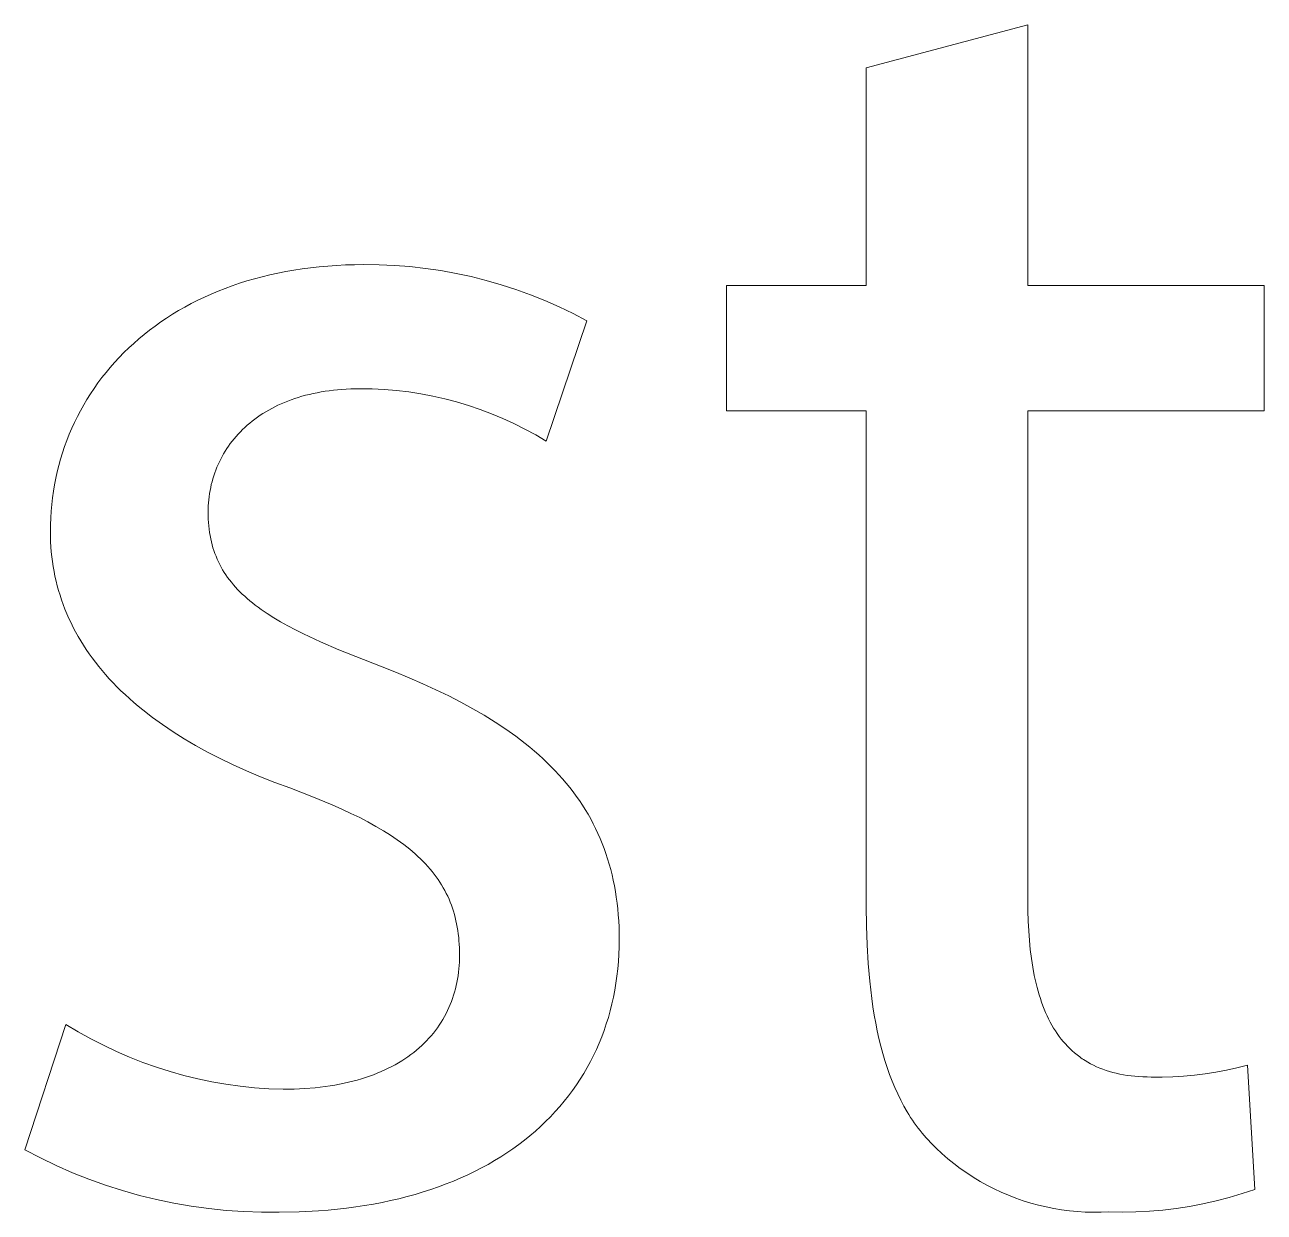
# Model space of a CAD drawing. Header units: millimetres. Extents: x 1102 to 5170, y 19 to 2862.
# Drawn here: x 4357.85 to 4384.77, y 87.24 to 113.03 of the extents above; entities that cross this region are included whole.
import ezdxf

# ---------------------------------------------------------------- set-up
doc = ezdxf.new("R2010")
doc.units = ezdxf.units.MM
doc.header["$MEASUREMENT"] = 0
doc.layers.add('Domyślny', color=7, linetype='Continuous', true_color=0x000000)

msp = doc.modelspace()

# ---------------------------------------------------------------- linework, layer by layer
at = {"layer": 'Domyślny', "color": 18, "lineweight": 15, "true_color": 0x000000}
for p, q in [((4376.123, 112.093), (4379.631, 113.028)), ((4379.631, 113.028), (4379.631, 107.365)), ((4376.123, 107.365), (4376.123, 112.093)), ((4363.517, 107.669), (4363.694, 107.7)), ((4363.694, 107.7), (4363.874, 107.728)), ((4363.874, 107.728), (4364.056, 107.752)), ((4364.056, 107.752), (4364.241, 107.772)), ((4364.241, 107.772), (4364.429, 107.789)), ((4364.429, 107.789), (4364.619, 107.802)), ((4364.619, 107.802), (4364.811, 107.812)), ((4364.811, 107.812), (4365.006, 107.817)), ((4365.006, 107.817), (4365.204, 107.819)), ((4365.204, 107.819), (4365.541, 107.816)), ((4365.541, 107.816), (4365.877, 107.801)), ((4365.877, 107.801), (4366.213, 107.775)), ((4366.213, 107.775), (4366.548, 107.738)), ((4366.548, 107.738), (4366.882, 107.689)), ((4366.882, 107.689), (4367.213, 107.629)), ((4362.353, 107.359), (4362.511, 107.413)), ((4362.511, 107.413), (4362.672, 107.464)), ((4362.672, 107.464), (4362.835, 107.511)), ((4362.835, 107.511), (4363.002, 107.556)), ((4363.002, 107.556), (4363.171, 107.597)), ((4363.171, 107.597), (4363.343, 107.635)), ((4363.343, 107.635), (4363.517, 107.669)), ((4367.213, 107.629), (4367.543, 107.558)), ((4367.543, 107.558), (4367.869, 107.476)), ((4367.869, 107.476), (4368.193, 107.383)), ((4361.748, 107.113), (4361.895, 107.179)), ((4361.895, 107.179), (4362.045, 107.242)), ((4362.045, 107.242), (4362.197, 107.302)), ((4362.197, 107.302), (4362.353, 107.359)), ((4368.193, 107.383), (4368.514, 107.279)), ((4368.514, 107.279), (4368.831, 107.164)), ((4368.831, 107.164), (4369.143, 107.038)), ((4373.088, 104.642), (4373.088, 107.365)), ((4373.088, 107.365), (4376.123, 107.365)), ((4379.631, 107.365), (4384.765, 107.365)), ((4384.765, 107.365), (4384.765, 104.642)), ((4361.189, 106.82), (4361.324, 106.898)), ((4361.324, 106.898), (4361.463, 106.972)), ((4361.463, 106.972), (4361.604, 107.044)), ((4361.604, 107.044), (4361.748, 107.113)), ((4369.143, 107.038), (4369.452, 106.903)), ((4369.452, 106.903), (4369.755, 106.756)), ((4360.801, 106.573), (4360.927, 106.658)), ((4360.927, 106.658), (4361.056, 106.74)), ((4361.056, 106.74), (4361.189, 106.82)), ((4370.054, 106.6), (4369.173, 103.985)), ((4369.755, 106.756), (4370.054, 106.6)), ((4360.439, 106.302), (4360.557, 106.394)), ((4360.557, 106.394), (4360.677, 106.485)), ((4360.677, 106.485), (4360.801, 106.573)), ((4360.106, 106.009), (4360.214, 106.109)), ((4360.214, 106.109), (4360.325, 106.206)), ((4360.325, 106.206), (4360.439, 106.302)), ((4359.8, 105.696), (4359.899, 105.802)), ((4359.899, 105.802), (4360.001, 105.907)), ((4360.001, 105.907), (4360.106, 106.009)), ((4359.612, 105.476), (4359.704, 105.587)), ((4359.704, 105.587), (4359.8, 105.696)), ((4359.355, 105.132), (4359.437, 105.249)), ((4359.437, 105.249), (4359.523, 105.364)), ((4359.523, 105.364), (4359.612, 105.476)), ((4359.199, 104.893), (4359.275, 105.013)), ((4359.275, 105.013), (4359.355, 105.132)), ((4363.947, 104.981), (4363.867, 104.959)), ((4364.029, 105.001), (4363.947, 104.981)), ((4364.112, 105.02), (4364.029, 105.001)), ((4364.197, 105.038), (4364.112, 105.02)), ((4364.283, 105.054), (4364.197, 105.038)), ((4364.371, 105.068), (4364.283, 105.054)), ((4364.46, 105.081), (4364.371, 105.068)), ((4364.55, 105.092), (4364.46, 105.081)), ((4364.642, 105.101), (4364.55, 105.092)), ((4364.735, 105.109), (4364.642, 105.101)), ((4364.83, 105.115), (4364.735, 105.109)), ((4364.926, 105.12), (4364.83, 105.115)), ((4365.024, 105.122), (4364.926, 105.12)), ((4365.123, 105.123), (4365.024, 105.122)), ((4365.389, 105.12), (4365.123, 105.123)), ((4365.655, 105.107), (4365.389, 105.12)), ((4365.92, 105.085), (4365.655, 105.107)), ((4366.185, 105.053), (4365.92, 105.085)), ((4366.448, 105.013), (4366.185, 105.053)), ((4366.71, 104.963), (4366.448, 105.013)), ((4359.057, 104.647), (4359.127, 104.771)), ((4359.127, 104.771), (4359.199, 104.893)), ((4363.279, 104.731), (4363.212, 104.696)), ((4363.347, 104.764), (4363.279, 104.731)), ((4363.417, 104.796), (4363.347, 104.764)), ((4363.488, 104.826), (4363.417, 104.796)), ((4363.561, 104.856), (4363.488, 104.826)), ((4363.635, 104.884), (4363.561, 104.856)), ((4363.711, 104.91), (4363.635, 104.884)), ((4363.788, 104.935), (4363.711, 104.91)), ((4363.867, 104.959), (4363.788, 104.935)), ((4366.97, 104.905), (4366.71, 104.963)), ((4367.227, 104.837), (4366.97, 104.905)), ((4367.482, 104.761), (4367.227, 104.837)), ((4367.735, 104.675), (4367.482, 104.761)), ((4358.929, 104.393), (4358.991, 104.521)), ((4358.991, 104.521), (4359.057, 104.647)), ((4362.843, 104.463), (4362.787, 104.42)), ((4362.9, 104.505), (4362.843, 104.463)), ((4362.96, 104.546), (4362.9, 104.505)), ((4363.02, 104.585), (4362.96, 104.546)), ((4363.083, 104.623), (4363.02, 104.585)), ((4363.146, 104.66), (4363.083, 104.623)), ((4363.212, 104.696), (4363.146, 104.66)), ((4367.984, 104.581), (4367.735, 104.675)), ((4368.23, 104.479), (4367.984, 104.581)), ((4368.472, 104.368), (4368.23, 104.479)), ((4376.123, 104.642), (4373.088, 104.642)), ((4376.123, 93.886), (4376.123, 104.642)), ((4384.765, 104.642), (4379.631, 104.642)), ((4379.631, 104.642), (4379.631, 94.008)), ((4358.814, 104.134), (4358.87, 104.264)), ((4358.87, 104.264), (4358.929, 104.393)), ((4362.53, 104.189), (4362.483, 104.14)), ((4362.578, 104.237), (4362.53, 104.189)), ((4362.628, 104.285), (4362.578, 104.237)), ((4362.679, 104.331), (4362.628, 104.285)), ((4362.732, 104.376), (4362.679, 104.331)), ((4362.787, 104.42), (4362.732, 104.376)), ((4368.71, 104.248), (4368.472, 104.368)), ((4368.944, 104.121), (4368.71, 104.248)), ((4358.713, 103.868), (4358.762, 104.002)), ((4358.762, 104.002), (4358.814, 104.134)), ((4362.312, 103.933), (4362.273, 103.879)), ((4362.352, 103.986), (4362.312, 103.933)), ((4362.394, 104.038), (4362.352, 103.986)), ((4362.438, 104.089), (4362.394, 104.038)), ((4362.483, 104.14), (4362.438, 104.089)), ((4369.173, 103.985), (4368.944, 104.121)), ((4358.626, 103.597), (4358.668, 103.733)), ((4358.668, 103.733), (4358.713, 103.868)), ((4362.134, 103.654), (4362.103, 103.596)), ((4362.166, 103.711), (4362.134, 103.654)), ((4362.2, 103.768), (4362.166, 103.711)), ((4362.236, 103.824), (4362.2, 103.768)), ((4362.273, 103.879), (4362.236, 103.824)), ((4358.553, 103.321), (4358.588, 103.459)), ((4358.588, 103.459), (4358.626, 103.597)), ((4362.02, 103.417), (4361.996, 103.356)), ((4362.046, 103.477), (4362.02, 103.417)), ((4362.074, 103.537), (4362.046, 103.477)), ((4362.103, 103.596), (4362.074, 103.537)), ((4358.494, 103.039), (4358.522, 103.18)), ((4358.522, 103.18), (4358.553, 103.321)), ((4361.915, 103.105), (4361.899, 103.041)), ((4361.933, 103.169), (4361.915, 103.105)), ((4361.952, 103.232), (4361.933, 103.169)), ((4361.973, 103.294), (4361.952, 103.232)), ((4361.996, 103.356), (4361.973, 103.294)), ((4358.45, 102.753), (4358.47, 102.897)), ((4358.47, 102.897), (4358.494, 103.039)), ((4361.861, 102.845), (4361.852, 102.779)), ((4361.872, 102.911), (4361.861, 102.845)), ((4361.885, 102.976), (4361.872, 102.911)), ((4361.899, 103.041), (4361.885, 102.976)), ((4358.42, 102.463), (4358.433, 102.609)), ((4358.433, 102.609), (4358.45, 102.753)), ((4361.834, 102.577), (4361.832, 102.509)), ((4361.838, 102.645), (4361.834, 102.577)), ((4361.844, 102.712), (4361.838, 102.645)), ((4361.852, 102.779), (4361.844, 102.712)), ((4358.405, 102.169), (4358.411, 102.317)), ((4358.411, 102.317), (4358.42, 102.463)), ((4361.832, 102.509), (4361.831, 102.441)), ((4361.831, 102.441), (4361.832, 102.365)), ((4361.832, 102.365), (4361.834, 102.29)), ((4361.834, 102.29), (4361.839, 102.216)), ((4358.403, 102.021), (4358.405, 102.169)), ((4358.405, 101.911), (4358.403, 102.021)), ((4361.839, 102.216), (4361.845, 102.144)), ((4361.845, 102.144), (4361.852, 102.073)), ((4361.852, 102.073), (4361.862, 102.003)), ((4358.408, 101.801), (4358.405, 101.911)), ((4358.415, 101.692), (4358.408, 101.801)), ((4361.862, 102.003), (4361.873, 101.934)), ((4361.873, 101.934), (4361.886, 101.867)), ((4361.886, 101.867), (4361.901, 101.8)), ((4361.901, 101.8), (4361.917, 101.735)), ((4358.423, 101.584), (4358.415, 101.692)), ((4358.434, 101.476), (4358.423, 101.584)), ((4361.917, 101.735), (4361.935, 101.67)), ((4361.935, 101.67), (4361.955, 101.607)), ((4361.955, 101.607), (4361.977, 101.545)), ((4361.977, 101.545), (4362.001, 101.484)), ((4362.001, 101.484), (4362.026, 101.423)), ((4358.448, 101.369), (4358.434, 101.476)), ((4358.464, 101.263), (4358.448, 101.369)), ((4358.483, 101.157), (4358.464, 101.263)), ((4362.026, 101.423), (4362.053, 101.364)), ((4362.053, 101.364), (4362.082, 101.305)), ((4362.082, 101.305), (4362.113, 101.248)), ((4362.113, 101.248), (4362.145, 101.191)), ((4358.504, 101.052), (4358.483, 101.157)), ((4358.527, 100.947), (4358.504, 101.052)), ((4358.553, 100.843), (4358.527, 100.947)), ((4362.145, 101.191), (4362.18, 101.135)), ((4362.18, 101.135), (4362.216, 101.08)), ((4362.216, 101.08), (4362.254, 101.026)), ((4362.254, 101.026), (4362.294, 100.972)), ((4362.294, 100.972), (4362.335, 100.919)), ((4358.582, 100.74), (4358.553, 100.843)), ((4358.613, 100.637), (4358.582, 100.74)), ((4362.335, 100.919), (4362.379, 100.867)), ((4362.379, 100.867), (4362.424, 100.816)), ((4362.424, 100.816), (4362.471, 100.765)), ((4362.471, 100.765), (4362.52, 100.714)), ((4362.52, 100.714), (4362.571, 100.665)), ((4358.646, 100.536), (4358.613, 100.637)), ((4358.682, 100.434), (4358.646, 100.536)), ((4358.721, 100.334), (4358.682, 100.434)), ((4362.571, 100.665), (4362.624, 100.616)), ((4362.624, 100.616), (4362.679, 100.567)), ((4362.679, 100.567), (4362.735, 100.519)), ((4362.735, 100.519), (4362.793, 100.472)), ((4362.793, 100.472), (4362.854, 100.425)), ((4362.854, 100.425), (4362.916, 100.378)), ((4358.762, 100.234), (4358.721, 100.334)), ((4358.806, 100.135), (4358.762, 100.234)), ((4358.852, 100.037), (4358.806, 100.135)), ((4362.916, 100.378), (4362.98, 100.332)), ((4362.98, 100.332), (4363.114, 100.24)), ((4363.114, 100.24), (4363.256, 100.15)), ((4363.256, 100.15), (4363.405, 100.061)), ((4358.901, 99.939), (4358.852, 100.037)), ((4358.952, 99.842), (4358.901, 99.939)), ((4363.405, 100.061), (4363.562, 99.973)), ((4363.562, 99.973), (4363.727, 99.886)), ((4363.727, 99.886), (4363.9, 99.799)), ((4359.006, 99.746), (4358.952, 99.842)), ((4359.062, 99.651), (4359.006, 99.746)), ((4359.121, 99.556), (4359.062, 99.651)), ((4363.9, 99.799), (4364.269, 99.626)), ((4364.269, 99.626), (4364.67, 99.452)), ((4359.182, 99.462), (4359.121, 99.556)), ((4359.246, 99.369), (4359.182, 99.462)), ((4359.313, 99.276), (4359.246, 99.369)), ((4364.67, 99.452), (4365.57, 99.095)), ((4359.382, 99.185), (4359.313, 99.276)), ((4359.453, 99.094), (4359.382, 99.185)), ((4359.528, 99.004), (4359.453, 99.094)), ((4365.57, 99.095), (4365.886, 98.972)), ((4359.604, 98.914), (4359.528, 99.004)), ((4359.684, 98.826), (4359.604, 98.914)), ((4359.766, 98.738), (4359.684, 98.826)), ((4365.886, 98.972), (4366.193, 98.846)), ((4366.193, 98.846), (4366.49, 98.718)), ((4359.85, 98.651), (4359.766, 98.738)), ((4359.937, 98.565), (4359.85, 98.651)), ((4360.027, 98.48), (4359.937, 98.565)), ((4366.49, 98.718), (4366.777, 98.587)), ((4366.777, 98.587), (4367.054, 98.453)), ((4360.119, 98.395), (4360.027, 98.48)), ((4360.214, 98.312), (4360.119, 98.395)), ((4360.312, 98.229), (4360.214, 98.312)), ((4367.054, 98.453), (4367.321, 98.315)), ((4367.321, 98.315), (4367.579, 98.175)), ((4360.412, 98.147), (4360.312, 98.229)), ((4360.62, 97.986), (4360.412, 98.147)), ((4360.838, 97.828), (4360.62, 97.986)), ((4367.579, 98.175), (4367.826, 98.031)), ((4367.826, 98.031), (4368.064, 97.883)), ((4361.067, 97.674), (4360.838, 97.828)), ((4368.064, 97.883), (4368.292, 97.732)), ((4368.292, 97.732), (4368.51, 97.577)), ((4361.307, 97.523), (4361.067, 97.674)), ((4361.557, 97.376), (4361.307, 97.523)), ((4368.51, 97.577), (4368.615, 97.498)), ((4368.615, 97.498), (4368.717, 97.418)), ((4361.817, 97.233), (4361.557, 97.376)), ((4362.089, 97.093), (4361.817, 97.233)), ((4368.717, 97.418), (4368.818, 97.337)), ((4368.818, 97.337), (4368.915, 97.254)), ((4368.915, 97.254), (4369.011, 97.171)), ((4362.371, 96.958), (4362.089, 97.093)), ((4362.663, 96.826), (4362.371, 96.958)), ((4369.011, 97.171), (4369.103, 97.087)), ((4369.103, 97.087), (4369.194, 97.001)), ((4369.194, 97.001), (4369.281, 96.915)), ((4369.281, 96.915), (4369.366, 96.827)), ((4362.967, 96.698), (4362.663, 96.826)), ((4363.281, 96.574), (4362.967, 96.698)), ((4369.366, 96.827), (4369.449, 96.738)), ((4369.449, 96.738), (4369.529, 96.648)), ((4369.529, 96.648), (4369.607, 96.556)), ((4363.605, 96.453), (4363.281, 96.574)), ((4364.084, 96.271), (4363.605, 96.453)), ((4369.607, 96.556), (4369.682, 96.464)), ((4369.682, 96.464), (4369.755, 96.37)), ((4369.755, 96.37), (4369.825, 96.275)), ((4364.526, 96.087), (4364.084, 96.271)), ((4369.825, 96.275), (4369.893, 96.179)), ((4369.893, 96.179), (4369.958, 96.081)), ((4364.733, 95.995), (4364.526, 96.087)), ((4364.931, 95.902), (4364.733, 95.995)), ((4365.121, 95.809), (4364.931, 95.902)), ((4369.958, 96.081), (4370.02, 95.982)), ((4370.02, 95.982), (4370.08, 95.882)), ((4370.08, 95.882), (4370.138, 95.78)), ((4365.301, 95.715), (4365.121, 95.809)), ((4365.473, 95.619), (4365.301, 95.715)), ((4365.637, 95.523), (4365.473, 95.619)), ((4370.138, 95.78), (4370.193, 95.677)), ((4370.193, 95.677), (4370.245, 95.572)), ((4370.245, 95.572), (4370.295, 95.467)), ((4365.792, 95.425), (4365.637, 95.523)), ((4365.938, 95.326), (4365.792, 95.425)), ((4366.008, 95.276), (4365.938, 95.326)), ((4370.295, 95.467), (4370.342, 95.359)), ((4370.342, 95.359), (4370.387, 95.25)), ((4366.077, 95.225), (4366.008, 95.276)), ((4366.143, 95.174), (4366.077, 95.225)), ((4366.207, 95.123), (4366.143, 95.174)), ((4366.269, 95.071), (4366.207, 95.123)), ((4366.329, 95.019), (4366.269, 95.071)), ((4366.387, 94.966), (4366.329, 95.019)), ((4370.387, 95.25), (4370.429, 95.14)), ((4370.429, 95.14), (4370.469, 95.029)), ((4370.469, 95.029), (4370.506, 94.915)), ((4366.443, 94.912), (4366.387, 94.966)), ((4366.498, 94.859), (4366.443, 94.912)), ((4366.55, 94.804), (4366.498, 94.859)), ((4366.601, 94.749), (4366.55, 94.804)), ((4370.506, 94.915), (4370.541, 94.801)), ((4370.541, 94.801), (4370.573, 94.684)), ((4366.649, 94.693), (4366.601, 94.749)), ((4366.696, 94.637), (4366.649, 94.693)), ((4366.74, 94.58), (4366.696, 94.637)), ((4366.783, 94.523), (4366.74, 94.58)), ((4366.824, 94.465), (4366.783, 94.523)), ((4370.573, 94.684), (4370.603, 94.566)), ((4370.603, 94.566), (4370.629, 94.447)), ((4366.864, 94.406), (4366.824, 94.465)), ((4366.901, 94.346), (4366.864, 94.406)), ((4366.937, 94.286), (4366.901, 94.346)), ((4366.97, 94.225), (4366.937, 94.286)), ((4367.002, 94.163), (4366.97, 94.225)), ((4370.629, 94.447), (4370.654, 94.326)), ((4370.654, 94.326), (4370.676, 94.203)), ((4367.033, 94.101), (4367.002, 94.163)), ((4367.061, 94.037), (4367.033, 94.101)), ((4367.088, 93.973), (4367.061, 94.037)), ((4367.113, 93.908), (4367.088, 93.973)), ((4370.676, 94.203), (4370.695, 94.079)), ((4370.695, 94.079), (4370.712, 93.953)), ((4370.712, 93.953), (4370.726, 93.825)), ((4379.631, 94.008), (4379.633, 93.783)), ((4367.136, 93.842), (4367.113, 93.908)), ((4367.158, 93.776), (4367.136, 93.842)), ((4367.178, 93.708), (4367.158, 93.776)), ((4367.196, 93.64), (4367.178, 93.708)), ((4370.726, 93.825), (4370.737, 93.696)), ((4370.737, 93.696), (4370.747, 93.565)), ((4376.127, 93.459), (4376.123, 93.886)), ((4379.633, 93.783), (4379.64, 93.563)), ((4367.212, 93.57), (4367.196, 93.64)), ((4367.227, 93.5), (4367.212, 93.57)), ((4367.241, 93.429), (4367.227, 93.5)), ((4367.252, 93.357), (4367.241, 93.429)), ((4370.747, 93.565), (4370.753, 93.432)), ((4370.753, 93.432), (4370.757, 93.298)), ((4376.141, 93.044), (4376.127, 93.459)), ((4379.64, 93.563), (4379.65, 93.35)), ((4367.263, 93.284), (4367.252, 93.357)), ((4367.271, 93.209), (4367.263, 93.284)), ((4367.278, 93.134), (4367.271, 93.209)), ((4367.283, 93.058), (4367.278, 93.134)), ((4370.758, 93.162), (4370.756, 93)), ((4370.757, 93.298), (4370.758, 93.162)), ((4379.65, 93.35), (4379.665, 93.143)), ((4379.665, 93.143), (4379.685, 92.943)), ((4367.287, 92.981), (4367.283, 93.058)), ((4367.289, 92.902), (4367.287, 92.981)), ((4367.29, 92.823), (4367.289, 92.902)), ((4370.756, 93), (4370.75, 92.839)), ((4376.164, 92.643), (4376.141, 93.044)), ((4379.685, 92.943), (4379.709, 92.749)), ((4367.276, 92.522), (4367.282, 92.597)), ((4367.282, 92.597), (4367.287, 92.672)), ((4367.287, 92.672), (4367.289, 92.747)), ((4367.289, 92.747), (4367.29, 92.823)), ((4370.74, 92.681), (4370.727, 92.524)), ((4370.75, 92.839), (4370.74, 92.681)), ((4376.198, 92.255), (4376.164, 92.643)), ((4379.709, 92.749), (4379.738, 92.561)), ((4367.246, 92.303), (4367.258, 92.375)), ((4367.258, 92.375), (4367.268, 92.449)), ((4367.268, 92.449), (4367.276, 92.522)), ((4370.709, 92.368), (4370.687, 92.214)), ((4370.727, 92.524), (4370.709, 92.368)), ((4379.738, 92.561), (4379.772, 92.381)), ((4379.772, 92.381), (4379.791, 92.293)), ((4367.181, 92.02), (4367.2, 92.089)), ((4367.2, 92.089), (4367.217, 92.16)), ((4367.217, 92.16), (4367.233, 92.231)), ((4367.233, 92.231), (4367.246, 92.303)), ((4370.662, 92.062), (4370.633, 91.912)), ((4370.687, 92.214), (4370.662, 92.062)), ((4376.242, 91.882), (4376.198, 92.255)), ((4379.791, 92.293), (4379.811, 92.206)), ((4379.811, 92.206), (4379.832, 92.122)), ((4379.832, 92.122), (4379.855, 92.039)), ((4367.087, 91.748), (4367.113, 91.815)), ((4367.113, 91.815), (4367.138, 91.882)), ((4367.138, 91.882), (4367.16, 91.95)), ((4367.16, 91.95), (4367.181, 92.02)), ((4370.633, 91.912), (4370.599, 91.763)), ((4376.268, 91.7), (4376.242, 91.882)), ((4379.855, 92.039), (4379.879, 91.957)), ((4379.879, 91.957), (4379.904, 91.878)), ((4379.904, 91.878), (4379.931, 91.8)), ((4379.931, 91.8), (4379.958, 91.724)), ((4366.963, 91.489), (4366.997, 91.553)), ((4366.997, 91.553), (4367.029, 91.617)), ((4367.029, 91.617), (4367.059, 91.682)), ((4367.059, 91.682), (4367.087, 91.748)), ((4370.563, 91.616), (4370.522, 91.471)), ((4370.599, 91.763), (4370.563, 91.616)), ((4376.296, 91.522), (4376.268, 91.7)), ((4376.328, 91.348), (4376.296, 91.522)), ((4379.958, 91.724), (4379.988, 91.649)), ((4379.988, 91.649), (4380.018, 91.576)), ((4380.018, 91.576), (4380.05, 91.506)), ((4357.848, 88.596), (4358.742, 91.319)), ((4358.742, 91.319), (4359.009, 91.158)), ((4366.81, 91.246), (4366.851, 91.305)), ((4366.851, 91.305), (4366.89, 91.366)), ((4366.89, 91.366), (4366.928, 91.427)), ((4366.928, 91.427), (4366.963, 91.489)), ((4370.477, 91.327), (4370.429, 91.186)), ((4370.522, 91.471), (4370.477, 91.327)), ((4376.362, 91.177), (4376.328, 91.348)), ((4380.05, 91.506), (4380.083, 91.436)), ((4380.083, 91.436), (4380.118, 91.369)), ((4380.118, 91.369), (4380.154, 91.303)), ((4380.154, 91.303), (4380.192, 91.239)), ((4359.009, 91.158), (4359.28, 91.007)), ((4359.28, 91.007), (4359.557, 90.864)), ((4366.575, 90.963), (4366.626, 91.018)), ((4366.626, 91.018), (4366.675, 91.073)), ((4366.675, 91.073), (4366.722, 91.129)), ((4366.722, 91.129), (4366.766, 91.187)), ((4366.766, 91.187), (4366.81, 91.246)), ((4370.377, 91.047), (4370.321, 90.909)), ((4370.429, 91.186), (4370.377, 91.047)), ((4376.399, 91.01), (4376.362, 91.177)), ((4376.439, 90.847), (4376.399, 91.01)), ((4380.192, 91.239), (4380.231, 91.177)), ((4380.231, 91.177), (4380.271, 91.117)), ((4380.271, 91.117), (4380.313, 91.058)), ((4380.313, 91.058), (4380.356, 91.001)), ((4380.356, 91.001), (4380.401, 90.946)), ((4359.557, 90.864), (4359.838, 90.731)), ((4359.838, 90.731), (4360.124, 90.607)), ((4366.294, 90.708), (4366.354, 90.757)), ((4366.354, 90.757), (4366.412, 90.807)), ((4366.412, 90.807), (4366.468, 90.858)), ((4366.468, 90.858), (4366.523, 90.91)), ((4366.523, 90.91), (4366.575, 90.963)), ((4370.262, 90.774), (4370.199, 90.64)), ((4370.321, 90.909), (4370.262, 90.774)), ((4376.482, 90.687), (4376.439, 90.847)), ((4380.401, 90.946), (4380.447, 90.893)), ((4380.447, 90.893), (4380.495, 90.842)), ((4380.495, 90.842), (4380.545, 90.792)), ((4380.545, 90.792), (4380.596, 90.745)), ((4380.596, 90.745), (4380.648, 90.699)), ((4360.124, 90.607), (4360.414, 90.493)), ((4360.414, 90.493), (4360.707, 90.389)), ((4365.818, 90.403), (4365.892, 90.443)), ((4365.892, 90.443), (4365.964, 90.484)), ((4365.964, 90.484), (4366.034, 90.526)), ((4366.034, 90.526), (4366.102, 90.57)), ((4366.102, 90.57), (4366.167, 90.615)), ((4366.167, 90.615), (4366.231, 90.661)), ((4366.231, 90.661), (4366.294, 90.708)), ((4370.132, 90.509), (4370.061, 90.379)), ((4370.199, 90.64), (4370.132, 90.509)), ((4376.528, 90.531), (4376.482, 90.687)), ((4376.578, 90.379), (4376.528, 90.531)), ((4380.648, 90.699), (4380.675, 90.677)), ((4380.675, 90.677), (4380.702, 90.655)), ((4380.702, 90.655), (4380.73, 90.634)), ((4380.73, 90.634), (4380.758, 90.613)), ((4380.758, 90.613), (4380.786, 90.592)), ((4380.786, 90.592), (4380.815, 90.573)), ((4380.815, 90.573), (4380.844, 90.553)), ((4380.844, 90.553), (4380.874, 90.534)), ((4380.874, 90.534), (4380.934, 90.498)), ((4380.934, 90.498), (4380.996, 90.463)), ((4380.996, 90.463), (4381.06, 90.431)), ((4360.707, 90.389), (4361.004, 90.295)), ((4361.004, 90.295), (4361.303, 90.211)), ((4361.303, 90.211), (4361.606, 90.137)), ((4365.248, 90.165), (4365.335, 90.195)), ((4365.335, 90.195), (4365.421, 90.226)), ((4365.421, 90.226), (4365.504, 90.258)), ((4365.504, 90.258), (4365.586, 90.293)), ((4365.586, 90.293), (4365.665, 90.328)), ((4365.665, 90.328), (4365.743, 90.365)), ((4365.743, 90.365), (4365.818, 90.403)), ((4369.987, 90.252), (4369.909, 90.127)), ((4370.061, 90.379), (4369.987, 90.252)), ((4376.63, 90.23), (4376.578, 90.379)), ((4376.685, 90.085), (4376.63, 90.23)), ((4381.06, 90.431), (4381.125, 90.4)), ((4381.125, 90.4), (4381.192, 90.371)), ((4381.192, 90.371), (4381.261, 90.344)), ((4381.261, 90.344), (4381.332, 90.319)), ((4381.332, 90.319), (4381.404, 90.296)), ((4381.404, 90.296), (4381.477, 90.275)), ((4381.477, 90.275), (4381.553, 90.256)), ((4381.553, 90.256), (4381.63, 90.239)), ((4381.63, 90.239), (4381.709, 90.224)), ((4381.709, 90.224), (4381.79, 90.211)), ((4381.79, 90.211), (4381.873, 90.2)), ((4381.873, 90.2), (4381.957, 90.191)), ((4381.957, 90.191), (4382.044, 90.184)), ((4382.044, 90.184), (4382.132, 90.179)), ((4382.132, 90.179), (4382.222, 90.176)), ((4382.222, 90.176), (4382.313, 90.175)), ((4382.313, 90.175), (4382.548, 90.173)), ((4382.548, 90.173), (4382.782, 90.18)), ((4382.782, 90.18), (4383.016, 90.193)), ((4383.016, 90.193), (4383.249, 90.215)), ((4383.249, 90.215), (4383.482, 90.243)), ((4383.482, 90.243), (4383.714, 90.28)), ((4383.714, 90.28), (4383.944, 90.323)), ((4383.944, 90.323), (4384.173, 90.374)), ((4384.173, 90.374), (4384.4, 90.432)), ((4384.4, 90.432), (4384.562, 87.736)), ((4361.606, 90.137), (4361.91, 90.073)), ((4361.91, 90.073), (4362.217, 90.02)), ((4362.217, 90.02), (4362.525, 89.977)), ((4362.525, 89.977), (4362.835, 89.944)), ((4362.835, 89.944), (4363.145, 89.922)), ((4363.145, 89.922), (4363.456, 89.91)), ((4363.456, 89.91), (4363.697, 89.914)), ((4363.697, 89.914), (4363.93, 89.925)), ((4363.93, 89.925), (4364.155, 89.943)), ((4364.155, 89.943), (4364.264, 89.955)), ((4364.264, 89.955), (4364.372, 89.969)), ((4364.372, 89.969), (4364.477, 89.984)), ((4364.477, 89.984), (4364.58, 90.001)), ((4364.58, 90.001), (4364.682, 90.02)), ((4364.682, 90.02), (4364.781, 90.04)), ((4364.781, 90.04), (4364.878, 90.062)), ((4364.878, 90.062), (4364.974, 90.085)), ((4364.974, 90.085), (4365.067, 90.11)), ((4365.067, 90.11), (4365.158, 90.137)), ((4365.158, 90.137), (4365.248, 90.165)), ((4369.828, 90.004), (4369.743, 89.883)), ((4369.909, 90.127), (4369.828, 90.004)), ((4376.744, 89.945), (4376.685, 90.085)), ((4376.806, 89.807), (4376.744, 89.945)), ((4369.562, 89.648), (4369.467, 89.534)), ((4369.654, 89.764), (4369.562, 89.648)), ((4369.743, 89.883), (4369.654, 89.764)), ((4376.871, 89.674), (4376.806, 89.807)), ((4376.94, 89.545), (4376.871, 89.674)), ((4369.367, 89.423), (4369.265, 89.314)), ((4369.467, 89.534), (4369.367, 89.423)), ((4377.012, 89.42), (4376.94, 89.545)), ((4377.049, 89.359), (4377.012, 89.42)), ((4369.049, 89.102), (4368.936, 89)), ((4369.159, 89.207), (4369.049, 89.102)), ((4369.265, 89.314), (4369.159, 89.207)), ((4377.087, 89.298), (4377.049, 89.359)), ((4377.126, 89.239), (4377.087, 89.298)), ((4377.166, 89.181), (4377.126, 89.239)), ((4377.207, 89.124), (4377.166, 89.181)), ((4377.249, 89.068), (4377.207, 89.124)), ((4368.819, 88.901), (4368.699, 88.804)), ((4368.936, 89), (4368.819, 88.901)), ((4377.291, 89.013), (4377.249, 89.068)), ((4377.335, 88.958), (4377.291, 89.013)), ((4377.379, 88.905), (4377.335, 88.958)), ((4377.425, 88.853), (4377.379, 88.905)), ((4377.471, 88.802), (4377.425, 88.853)), ((4358.188, 88.418), (4357.848, 88.596)), ((4368.449, 88.618), (4368.319, 88.529)), ((4368.576, 88.71), (4368.449, 88.618)), ((4368.699, 88.804), (4368.576, 88.71)), ((4377.518, 88.752), (4377.471, 88.802)), ((4377.639, 88.631), (4377.518, 88.752)), ((4377.765, 88.514), (4377.639, 88.631)), ((4358.533, 88.251), (4358.188, 88.418)), ((4368.049, 88.359), (4367.908, 88.278)), ((4368.185, 88.443), (4368.049, 88.359)), ((4368.319, 88.529), (4368.185, 88.443)), ((4377.894, 88.401), (4377.765, 88.514)), ((4378.027, 88.294), (4377.894, 88.401)), ((4378.164, 88.19), (4378.027, 88.294)), ((4358.885, 88.097), (4358.533, 88.251)), ((4359.241, 87.955), (4358.885, 88.097)), ((4367.468, 88.053), (4367.315, 87.983)), ((4367.618, 88.125), (4367.468, 88.053)), ((4367.765, 88.2), (4367.618, 88.125)), ((4367.908, 88.278), (4367.765, 88.2)), ((4378.305, 88.092), (4378.164, 88.19)), ((4378.448, 87.998), (4378.305, 88.092)), ((4359.602, 87.825), (4359.241, 87.955)), ((4359.968, 87.708), (4359.602, 87.825)), ((4366.836, 87.792), (4366.67, 87.734)), ((4366.999, 87.852), (4366.836, 87.792)), ((4367.158, 87.916), (4366.999, 87.852)), ((4367.315, 87.983), (4367.158, 87.916)), ((4378.595, 87.909), (4378.448, 87.998)), ((4378.745, 87.826), (4378.595, 87.909)), ((4378.898, 87.748), (4378.745, 87.826)), ((4360.337, 87.604), (4359.968, 87.708)), ((4360.709, 87.512), (4360.337, 87.604)), ((4361.085, 87.434), (4360.709, 87.512)), ((4365.792, 87.491), (4365.607, 87.452)), ((4365.974, 87.533), (4365.792, 87.491)), ((4366.152, 87.579), (4365.974, 87.533)), ((4366.328, 87.627), (4366.152, 87.579)), ((4366.5, 87.679), (4366.328, 87.627)), ((4366.67, 87.734), (4366.5, 87.679)), ((4379.053, 87.675), (4378.898, 87.748)), ((4379.211, 87.607), (4379.053, 87.675)), ((4379.37, 87.545), (4379.211, 87.607)), ((4379.532, 87.489), (4379.37, 87.545)), ((4379.696, 87.438), (4379.532, 87.489)), ((4383.719, 87.485), (4383.433, 87.421)), ((4384.003, 87.559), (4383.719, 87.485)), ((4384.284, 87.643), (4384.003, 87.559)), ((4384.562, 87.736), (4384.284, 87.643)), ((4361.463, 87.369), (4361.085, 87.434)), ((4361.843, 87.317), (4361.463, 87.369)), ((4362.225, 87.278), (4361.843, 87.317)), ((4362.608, 87.253), (4362.225, 87.278)), ((4362.991, 87.24), (4362.608, 87.253)), ((4363.375, 87.242), (4362.991, 87.24)), ((4363.808, 87.249), (4363.375, 87.242)), ((4364.228, 87.27), (4363.808, 87.249)), ((4364.434, 87.286), (4364.228, 87.27)), ((4364.637, 87.305), (4364.434, 87.286)), ((4364.837, 87.328), (4364.637, 87.305)), ((4365.034, 87.354), (4364.837, 87.328)), ((4365.228, 87.383), (4365.034, 87.354)), ((4365.419, 87.416), (4365.228, 87.383)), ((4365.607, 87.452), (4365.419, 87.416)), ((4379.862, 87.393), (4379.696, 87.438)), ((4380.029, 87.353), (4379.862, 87.393)), ((4380.197, 87.32), (4380.029, 87.353)), ((4380.366, 87.292), (4380.197, 87.32)), ((4380.536, 87.27), (4380.366, 87.292)), ((4380.707, 87.254), (4380.536, 87.27)), ((4380.878, 87.243), (4380.707, 87.254)), ((4381.049, 87.239), (4380.878, 87.243)), ((4381.221, 87.241), (4381.049, 87.239)), ((4381.392, 87.248), (4381.221, 87.241)), ((4381.686, 87.243), (4381.392, 87.248)), ((4381.979, 87.248), (4381.686, 87.243)), ((4382.272, 87.262), (4381.979, 87.248)), ((4382.564, 87.287), (4382.272, 87.262)), ((4382.855, 87.322), (4382.564, 87.287)), ((4383.145, 87.366), (4382.855, 87.322)), ((4383.433, 87.421), (4383.145, 87.366))]:
    msp.add_line(p, q, dxfattribs=at)

doc.saveas('drawing.dxf')
